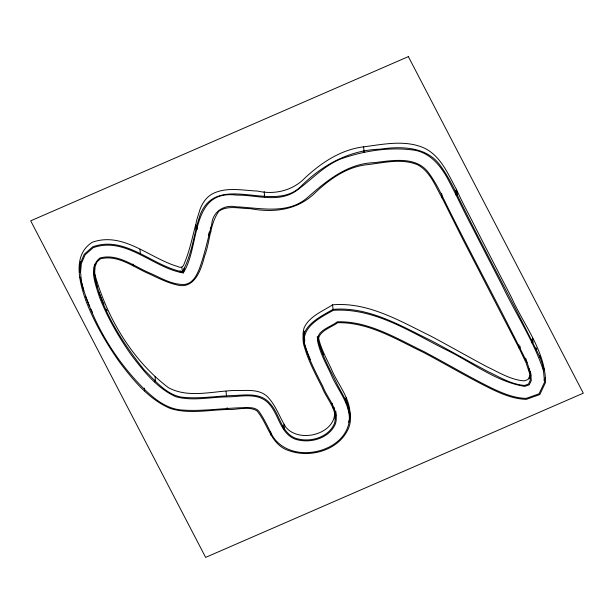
<?xml version="1.0" encoding="UTF-8"?>
<svg xmlns="http://www.w3.org/2000/svg" width="614" height="614" viewBox="0 0 614 614"><rect width="100%" height="100%" fill="white"/><g stroke="black" fill="none" stroke-linecap="round" stroke-linejoin="round"><path stroke-width="0.92" d="M304.275 331.146L303.999 334.599L304.828 341.039M79.49 272.539L80.319 263.444L84.218 254.288L92.714 246.82C125.371 235.101 152.019 265.9 182.404 271.825C192.297 254.326 193.725 233.497 200.202 214.654C217.916 170.707 274.258 215.146 301.888 185.451C322.826 164.721 349.788 150.092 379.774 149.21C400.658 146.14 426.377 146.301 440.061 165.243C449.456 177.73 455.634 192.144 462.634 206.012C488.038 256.898 515.269 306.862 540.266 357.939M80.672 261.741L80.104 267.95L81.493 281.519L83.719 290.898M80.541 272.509L81.347 263.636L85.108 254.802L93.244 247.649C126.047 236.213 152.425 267.65 183.21 272.938C200.433 246.69 189.78 189.02 236.758 195.122C256.314 194.838 278.012 203.05 295.626 191.23C310.861 180.539 323.44 165.872 341.085 158.819C364.509 150.622 390.443 146.639 415.156 150.3C431.788 153.546 442.425 168.098 449.571 182.335C457.054 196.457 463.724 211.016 471.191 225.169C481.384 245.147 491.668 265.079 501.968 284.996C515.63 313.639 533.535 340.486 543.497 370.749M94.518 264.22L94.211 267.612L95.4 279.347L97.342 287.521M94.64 272.171L95.178 266.238L97.081 261.764L100.389 258.862C117.965 254.242 133.913 267.489 149.402 273.936C158.558 278.242 167.699 282.954 177.661 285.08C194.738 289.309 201.285 269.162 204.477 256.437C210.149 241.793 209.604 224.21 218.899 211.193C228.017 204.93 240.082 208.722 250.335 208.653C274.297 213.058 298.043 210.057 315.749 192.205C329.994 178.966 346.687 167.023 366.558 164.744C383.32 162.925 401.456 157.998 417.704 164.798C430.268 171.651 435.372 186.103 442.08 197.877L441.65 193.318M335.114 418.948L335.896 415.317L335.896 411.418M348.645 422.302C354.677 402.4 338.053 385.838 331.169 368.561C326.295 358.192 320.523 347.954 318.259 336.61M195.674 224.801C192.236 237.71 189.634 250.965 184.361 263.291C183.494 266.867 180.984 268.51 177.615 266.484C149.409 258.202 123.176 231.301 92.284 242.261C72.03 255.086 79.467 282.333 85.998 300.998C94.349 322.588 105.992 342.781 119.246 361.707C133.046 379.997 148.657 399.3 170.301 408.471C188.774 414.227 208.361 410.022 227.257 409.492C236.781 410.152 248.209 405.662 256.905 410.804C268.134 423.944 270.582 445.196 289.324 450.791C311.144 458.497 340.471 449.701 349.074 426.86C354.631 410.375 342.489 395.738 335.927 381.67C329.918 369.451 323.179 357.417 319.326 344.293C314.475 332.297 330.493 328.006 337.646 322.718C368.577 322.028 396.352 339.419 423.368 352.382C446.47 364.593 468.935 378.017 492.413 389.499C503.119 394.556 514.309 399.054 526.305 399.353L539.806 394.549L545.593 382.345C545.286 350.709 523.734 325.067 511.416 297.283C499.635 274.55 487.884 251.801 476.211 229.014C469.633 215.752 462.419 202.704 456.325 189.242C448.159 174.192 440.982 156.47 424.804 148.304C405.555 139.447 383.727 144.29 363.626 146.838C340.947 149.609 321.414 162.603 305.081 177.86C292.847 190.616 274.619 194.976 257.542 191.054C242.269 190.417 225.468 186.456 211.393 194.408C205.721 198 201.922 203.833 199.773 210.095C198.122 216.397 194.891 222.744 196.104 229.36M208.353 235.653L209.259 232.046M529.813 375.799L528.055 379.513L524.233 380.872C510.925 379.928 499.22 372.552 487.432 366.972C468.413 356.911 449.763 346.173 430.767 336.073C400.121 321.137 367.955 301.743 332.596 304.836C322.503 311.352 309.556 316.179 304.153 327.715C300.599 338.621 306.348 349.688 310.354 359.62M529.652 378.516L530.872 375.937L530.458 371.355M544.004 380.227L545.155 377.787M529.184 368.799L530.25 380.365L528.485 384.08L524.671 385.438C511.355 384.487 499.65 377.111 487.861 371.539C468.843 361.469 450.192 350.732 431.197 340.64C400.551 325.696 368.385 306.309 333.026 309.395C319.165 317.377 297.237 327.531 304.598 347.555C308.619 361.608 315.749 374.502 322.197 387.541C326.594 399.069 338.137 410.022 334.538 423.261C328.605 437.866 309.441 442.924 295.388 438.212C280.836 432.379 279.946 413.982 269.953 403.467C260.866 392.146 244.771 395.209 232.115 395.593C215.13 396.153 198.038 399.161 181.069 397.081C165.534 393.996 155.058 380.388 144.282 369.989C121.135 341.108 100.358 308.151 93.551 271.296M334.024 407.535C340.394 432.532 300.745 444.689 286.063 427.444C279.6 417.466 276.001 405.532 267.597 396.844C260.75 389.997 250.351 390.235 241.371 390.519C217.433 389.399 190.87 399.622 168.535 387.749C132.286 360.387 107.189 318.037 94.97 274.788M527.035 362.475C501.438 310.346 473.64 259.308 447.759 207.317C441.957 195.49 436.462 183.379 428.58 172.749C416 155.718 392.216 160.561 374.218 162.664C347.263 163.439 326.31 181.046 307.146 197.892C286.991 214.961 259.914 207.732 236.083 206.826C224.079 204.262 212.59 211.761 211.738 224.333C207.877 238.93 204.777 253.774 199.65 268.011C197.017 274.811 193.172 282.954 185.19 284.374C172.511 285.303 161.129 277.942 149.916 273.107C134.128 266.491 117.781 253.037 99.859 258.034C88.002 267.474 95.822 284.957 99.338 296.777C107.32 317.384 118.464 336.656 131.12 354.738C143.323 370.825 156.808 388.025 175.596 396.652C192.19 401.287 209.65 397.174 226.528 396.89C239.89 396.966 256.161 392.169 267.259 402.055C278.902 412.662 279.316 432.816 294.966 439.079C309.556 443.999 329.419 438.688 335.543 423.514C339.304 410.045 327.684 398.839 323.141 387.135C316.724 374.149 309.625 361.324 305.611 347.332C298.627 328.244 319.817 317.73 333.341 310.316C374.287 307.622 410.566 332.036 445.749 349.596C471.744 362.153 495.79 381.655 524.778 386.398L529.268 384.801L531.31 380.503L530.642 373.166L525.622 358.246M529.613 373.358L526.052 362.805L519.267 348.483L462.91 239.46L442.08 197.877M80.027 277.121C90.726 319.694 114.043 359.52 145.372 390.205C155.442 399.906 167.422 409.016 181.89 410.029C201.968 411.464 222.015 408.295 242.069 407.711C248.194 407.711 256.514 406.338 259.983 412.915C264.672 419.799 268.088 427.436 271.895 434.819C277.597 445.495 289.417 451.467 301.175 452.457C321.536 454.322 346.281 442.886 349.335 420.774C350.31 403.083 336.894 389.146 330.654 373.519C325.735 363.066 319.925 352.743 317.653 341.307C316.095 330.332 330.677 327.193 337.324 321.797C368.569 320.915 396.644 338.491 423.906 351.569C447 363.772 469.441 377.188 492.912 388.67C503.434 393.612 514.409 398.102 526.19 398.394L539.031 393.827L544.534 382.215L543.068 366.182M536.068 347.823L536.859 349.504M103.198 302.572L103.973 304.214M106.299 309.149L107.074 310.791M90.949 309.203L92.584 312.656M323.409 354.708L319.103 344.017L317.223 336.748M346.258 400.643L347.271 403.099M98.908 292.21L102.807 301.75M85.569 296.432L89.728 306.609M539.453 355.491L544.526 370.549M347.616 403.92L348.898 412.715M532.637 338.176L533.067 342.735M531.77 339.488L532.115 343.134M520.05 346.258L520.219 348.084M518.922 344.83L519.267 348.483M456.662 190.256L457.1 194.815M456.325 189.242L456.808 194.208M455.795 191.553L456.141 195.198M455.396 190.44L455.795 194.469M364.056 150.491L364.232 152.318M363.626 146.838L364.056 151.397M346.204 397.803L346.634 402.37M345.245 398.179L345.674 402.746M332.596 304.836L333.026 309.395M332.258 403.268L332.688 407.826M264.173 191.599L264.611 196.165M264.319 195.267L264.496 197.094M283.983 424.259L284.412 428.818M283.138 425.617L283.484 429.263M270.62 431.619L270.966 435.265M226.044 391.394L226.474 395.953M210.395 227.533L210.825 232.092M227.08 407.673L227.257 409.492M196.779 225.898L197.125 229.552M184.093 268.08L184.346 270.82M182.949 270.206L183.21 272.938M181.905 267.328L182.335 271.887M180.186 270.751L180.362 272.578M155.05 376.689L155.488 381.256M154.567 380.089L154.736 381.916M139.961 249.23L140.391 253.789M133 264.02L133.169 265.847M144.367 388.132L144.62 390.872M408.371 56.611L30.7 220.825L205.629 557.389L583.3 393.175L408.371 56.611"/></g></svg>
